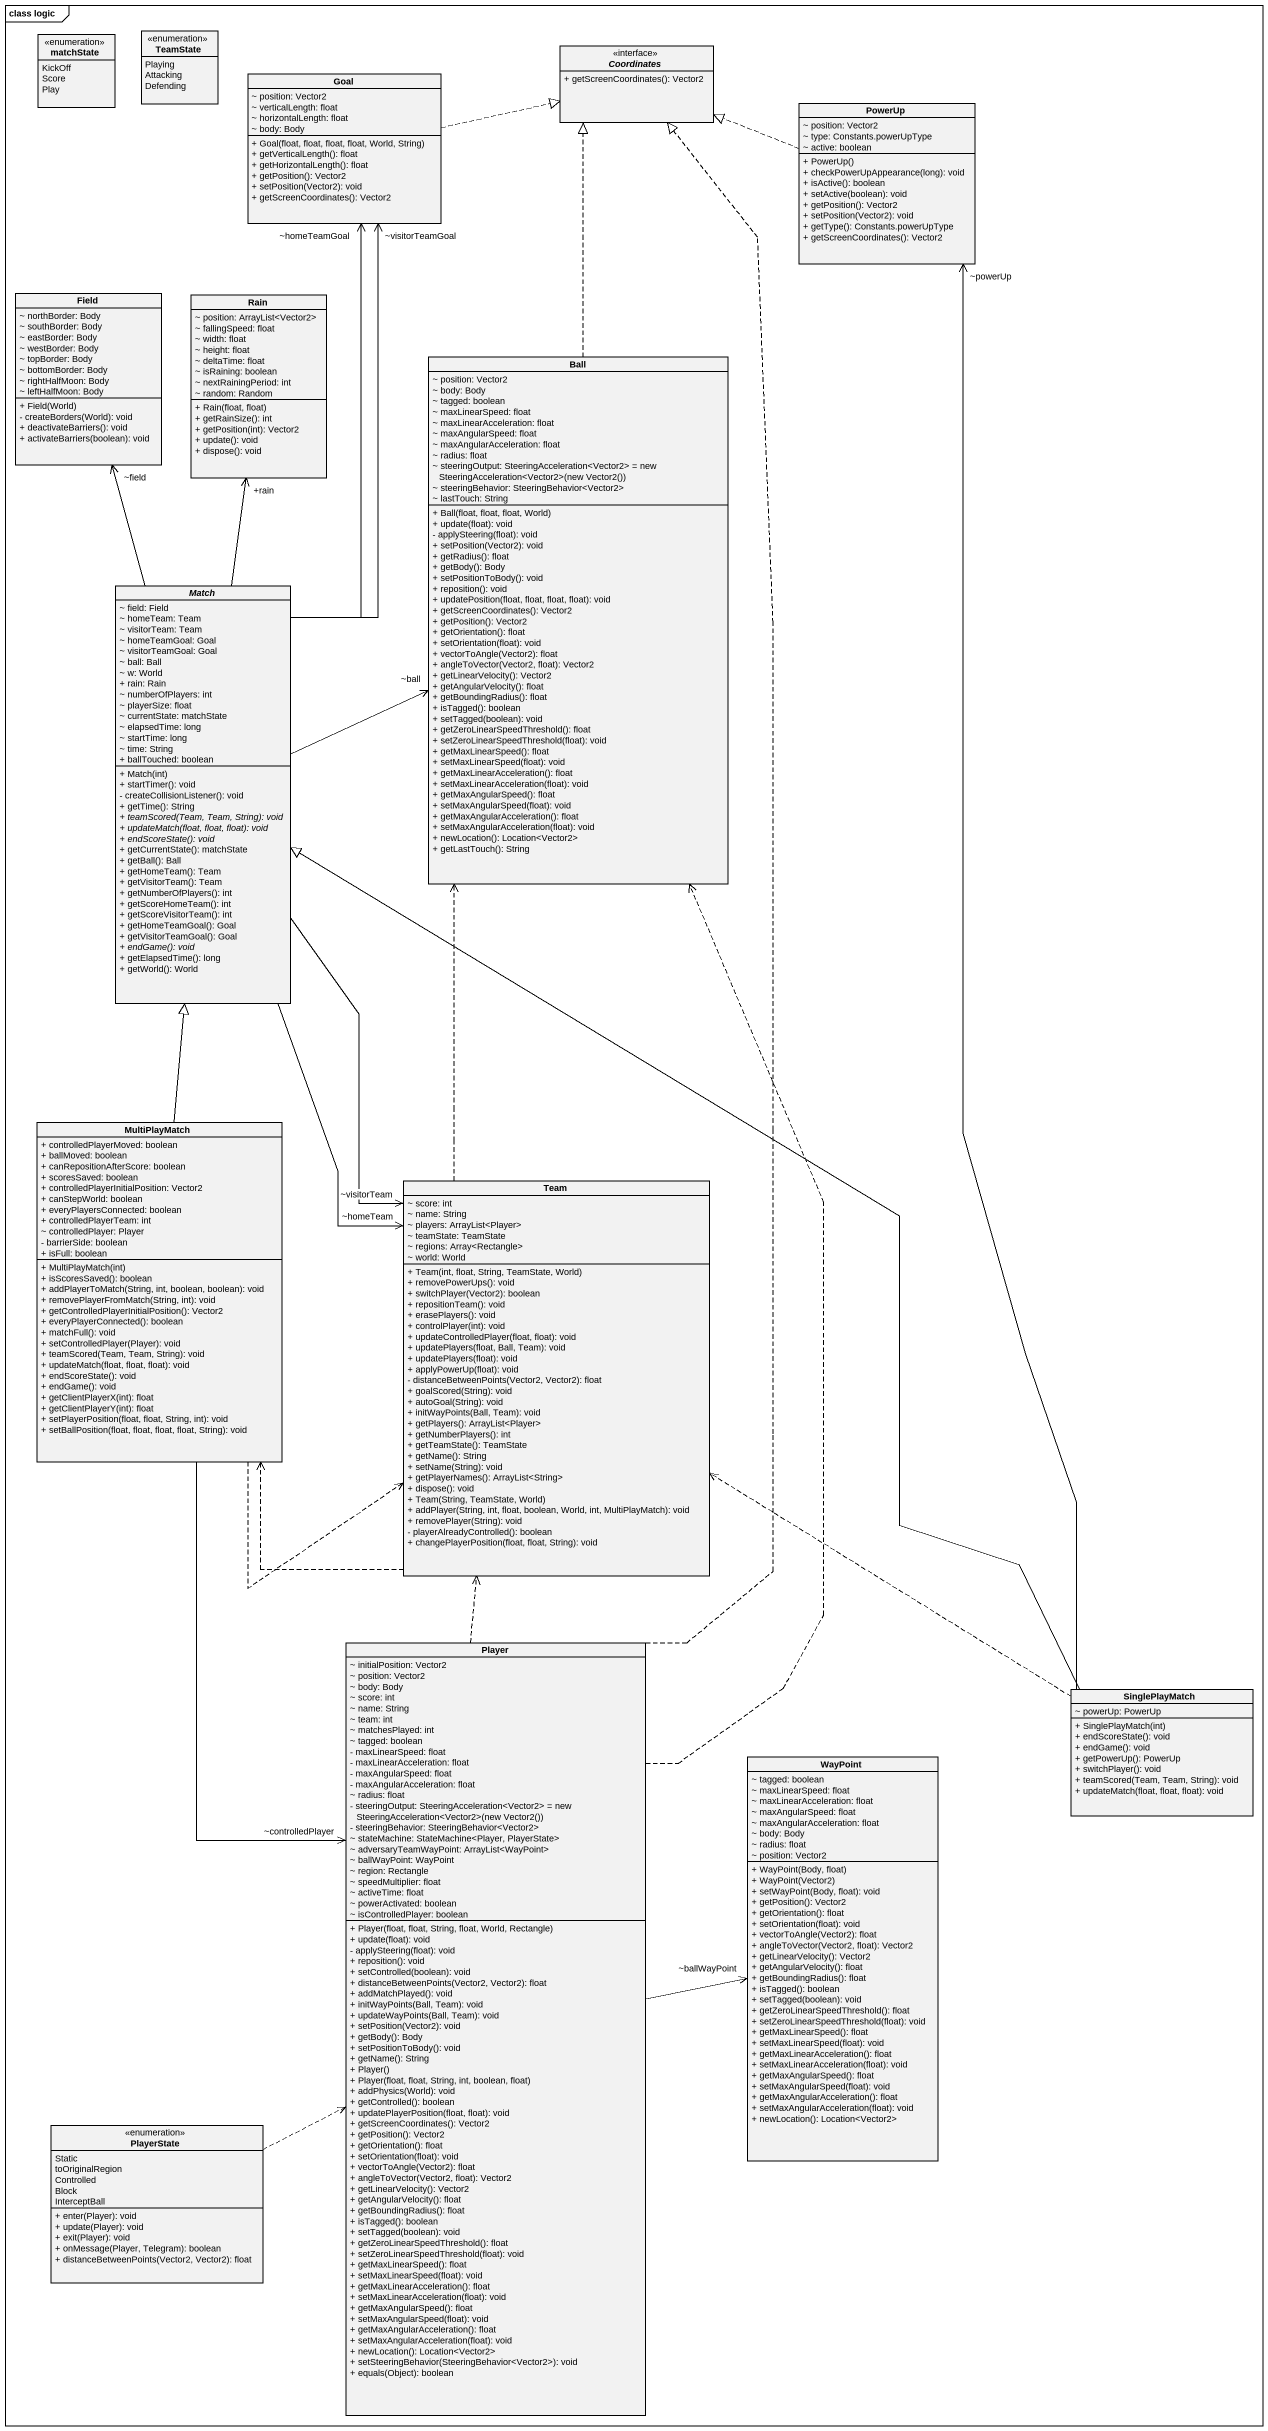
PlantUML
@startuml
mainframe class logic
hide circle
hide empty members
skinparam classAttributeIconSize 0
enum matchState {
  KickOff
  Score
  Play
}
enum TeamState {
  Playing
  Attacking
  Defending
}
interface Coordinates <<interface>> {
  + getScreenCoordinates(): Vector2
}
class Goal {
  ~ position: Vector2
  ~ verticalLength: float
  ~ horizontalLength: float
  ~ body: Body
  + Goal(float, float, float, float, World, String)
  + getVerticalLength(): float
  + getHorizontalLength(): float
  + getPosition(): Vector2
  + setPosition(Vector2): void
  + getScreenCoordinates(): Vector2
}
class PowerUp {
  ~ position: Vector2
  ~ type: Constants.powerUpType
  ~ active: boolean
  + PowerUp()
  + checkPowerUpAppearance(long): void
  + isActive(): boolean
  + setActive(boolean): void
  + getPosition(): Vector2
  + setPosition(Vector2): void
  + getType(): Constants.powerUpType
  + getScreenCoordinates(): Vector2
}
class Field {
  ~ northBorder: Body
  ~ southBorder: Body
  ~ eastBorder: Body
  ~ westBorder: Body
  ~ topBorder: Body
  ~ bottomBorder: Body
  ~ rightHalfMoon: Body
  ~ leftHalfMoon: Body
  + Field(World)
  - createBorders(World): void
  + deactivateBarriers(): void
  + activateBarriers(boolean): void
}
class Rain {
  ~ position: ArrayList<Vector2>
  ~ fallingSpeed: float
  ~ width: float
  ~ height: float
  ~ deltaTime: float
  ~ isRaining: boolean
  ~ nextRainingPeriod: int
  ~ random: Random
  + Rain(float, float)
  + getRainSize(): int
  + getPosition(int): Vector2
  + update(): void
  + dispose(): void
}
class Ball {
  ~ position: Vector2
  ~ body: Body
  ~ tagged: boolean
  ~ maxLinearSpeed: float
  ~ maxLinearAcceleration: float
  ~ maxAngularSpeed: float
  ~ maxAngularAcceleration: float
  ~ radius: float
  {field} ~ steeringOutput: SteeringAcceleration<Vector2> = new SteeringAcceleration<Vector2>(new Vector2())
  ~ steeringBehavior: SteeringBehavior<Vector2>
  ~ lastTouch: String
  + Ball(float, float, float, World)
  + update(float): void
  - applySteering(float): void
  + setPosition(Vector2): void
  + getRadius(): float
  + getBody(): Body
  + setPositionToBody(): void
  + reposition(): void
  + updatePosition(float, float, float, float): void
  + getScreenCoordinates(): Vector2
  + getPosition(): Vector2
  + getOrientation(): float
  + setOrientation(float): void
  + vectorToAngle(Vector2): float
  + angleToVector(Vector2, float): Vector2
  + getLinearVelocity(): Vector2
  + getAngularVelocity(): float
  + getBoundingRadius(): float
  + isTagged(): boolean
  + setTagged(boolean): void
  + getZeroLinearSpeedThreshold(): float
  + setZeroLinearSpeedThreshold(float): void
  + getMaxLinearSpeed(): float
  + setMaxLinearSpeed(float): void
  + getMaxLinearAcceleration(): float
  + setMaxLinearAcceleration(float): void
  + getMaxAngularSpeed(): float
  + setMaxAngularSpeed(float): void
  + getMaxAngularAcceleration(): float
  + setMaxAngularAcceleration(float): void
  + newLocation(): Location<Vector2>
  + getLastTouch(): String
}
abstract class Match {
  ~ field: Field
  ~ homeTeam: Team
  ~ visitorTeam: Team
  ~ homeTeamGoal: Goal
  ~ visitorTeamGoal: Goal
  ~ ball: Ball
  ~ w: World
  + rain: Rain
  ~ numberOfPlayers: int
  ~ playerSize: float
  ~ currentState: matchState
  ~ elapsedTime: long
  ~ startTime: long
  ~ time: String
  + ballTouched: boolean
  + Match(int)
  + startTimer(): void
  - createCollisionListener(): void
  + getTime(): String
  {abstract} + teamScored(Team, Team, String): void
  {abstract} + updateMatch(float, float, float): void
  {abstract} + endScoreState(): void
  + getCurrentState(): matchState
  + getBall(): Ball
  + getHomeTeam(): Team
  + getVisitorTeam(): Team
  + getNumberOfPlayers(): int
  + getScoreHomeTeam(): int
  + getScoreVisitorTeam(): int
  + getHomeTeamGoal(): Goal
  + getVisitorTeamGoal(): Goal
  {abstract} + endGame(): void
  + getElapsedTime(): long
  + getWorld(): World
}
class MultiPlayMatch {
  + controlledPlayerMoved: boolean
  + ballMoved: boolean
  + canRepositionAfterScore: boolean
  + scoresSaved: boolean
  + controlledPlayerInitialPosition: Vector2
  + canStepWorld: boolean
  + everyPlayersConnected: boolean
  + controlledPlayerTeam: int
  ~ controlledPlayer: Player
  - barrierSide: boolean
  + isFull: boolean
  + MultiPlayMatch(int)
  + isScoresSaved(): boolean
  + addPlayerToMatch(String, int, boolean, boolean): void
  + removePlayerFromMatch(String, int): void
  + getControlledPlayerInitialPosition(): Vector2
  + everyPlayerConnected(): boolean
  + matchFull(): void
  + setControlledPlayer(Player): void
  + teamScored(Team, Team, String): void
  + updateMatch(float, float, float): void
  + endScoreState(): void
  + endGame(): void
  + getClientPlayerX(int): float
  + getClientPlayerY(int): float
  + setPlayerPosition(float, float, String, int): void
  + setBallPosition(float, float, float, float, String): void
}
class Team {
  ~ score: int
  ~ name: String
  ~ players: ArrayList<Player>
  ~ teamState: TeamState
  ~ regions: Array<Rectangle>
  ~ world: World
  + Team(int, float, String, TeamState, World)
  + removePowerUps(): void
  + switchPlayer(Vector2): boolean
  + repositionTeam(): void
  + erasePlayers(): void
  + controlPlayer(int): void
  + updateControlledPlayer(float, float): void
  + updatePlayers(float, Ball, Team): void
  + updatePlayers(float): void
  + applyPowerUp(float): void
  - distanceBetweenPoints(Vector2, Vector2): float
  + goalScored(String): void
  + autoGoal(String): void
  + initWayPoints(Ball, Team): void
  + getPlayers(): ArrayList<Player>
  + getNumberPlayers(): int
  + getTeamState(): TeamState
  + getName(): String
  + setName(String): void
  + getPlayerNames(): ArrayList<String>
  + dispose(): void
  + Team(String, TeamState, World)
  + addPlayer(String, int, float, boolean, World, int, MultiPlayMatch): void
  + removePlayer(String): void
  - playerAlreadyControlled(): boolean
  + changePlayerPosition(float, float, String): void
}
class Player {
  ~ initialPosition: Vector2
  ~ position: Vector2
  ~ body: Body
  ~ score: int
  ~ name: String
  ~ team: int
  ~ matchesPlayed: int
  ~ tagged: boolean
  - maxLinearSpeed: float
  - maxLinearAcceleration: float
  - maxAngularSpeed: float
  - maxAngularAcceleration: float
  ~ radius: float
  {field} - steeringOutput: SteeringAcceleration<Vector2> = new SteeringAcceleration<Vector2>(new Vector2())
  - steeringBehavior: SteeringBehavior<Vector2>
  ~ stateMachine: StateMachine<Player, PlayerState>
  ~ adversaryTeamWayPoint: ArrayList<WayPoint>
  ~ ballWayPoint: WayPoint
  ~ region: Rectangle
  ~ speedMultiplier: float
  ~ activeTime: float
  ~ powerActivated: boolean
  ~ isControlledPlayer: boolean
  + Player(float, float, String, float, World, Rectangle)
  + update(float): void
  - applySteering(float): void
  + reposition(): void
  + setControlled(boolean): void
  + distanceBetweenPoints(Vector2, Vector2): float
  + addMatchPlayed(): void
  + initWayPoints(Ball, Team): void
  + updateWayPoints(Ball, Team): void
  + setPosition(Vector2): void
  + getBody(): Body
  + setPositionToBody(): void
  + getName(): String
  + Player()
  + Player(float, float, String, int, boolean, float)
  + addPhysics(World): void
  + getControlled(): boolean
  + updatePlayerPosition(float, float): void
  + getScreenCoordinates(): Vector2
  + getPosition(): Vector2
  + getOrientation(): float
  + setOrientation(float): void
  + vectorToAngle(Vector2): float
  + angleToVector(Vector2, float): Vector2
  + getLinearVelocity(): Vector2
  + getAngularVelocity(): float
  + getBoundingRadius(): float
  + isTagged(): boolean
  + setTagged(boolean): void
  + getZeroLinearSpeedThreshold(): float
  + setZeroLinearSpeedThreshold(float): void
  + getMaxLinearSpeed(): float
  + setMaxLinearSpeed(float): void
  + getMaxLinearAcceleration(): float
  + setMaxLinearAcceleration(float): void
  + getMaxAngularSpeed(): float
  + setMaxAngularSpeed(float): void
  + getMaxAngularAcceleration(): float
  + setMaxAngularAcceleration(float): void
  + newLocation(): Location<Vector2>
  + setSteeringBehavior(SteeringBehavior<Vector2>): void
  + equals(Object): boolean
}
class SinglePlayMatch {
  ~ powerUp: PowerUp
  + SinglePlayMatch(int)
  + endScoreState(): void
  + endGame(): void
  + getPowerUp(): PowerUp
  + switchPlayer(): void
  + teamScored(Team, Team, String): void
  + updateMatch(float, float, float): void
}
class WayPoint {
  ~ tagged: boolean
  ~ maxLinearSpeed: float
  ~ maxLinearAcceleration: float
  ~ maxAngularSpeed: float
  ~ maxAngularAcceleration: float
  ~ body: Body
  ~ radius: float
  ~ position: Vector2
  + WayPoint(Body, float)
  + WayPoint(Vector2)
  + setWayPoint(Body, float): void
  + getPosition(): Vector2
  + getOrientation(): float
  + setOrientation(float): void
  + vectorToAngle(Vector2): float
  + angleToVector(Vector2, float): Vector2
  + getLinearVelocity(): Vector2
  + getAngularVelocity(): float
  + getBoundingRadius(): float
  + isTagged(): boolean
  + setTagged(boolean): void
  + getZeroLinearSpeedThreshold(): float
  + setZeroLinearSpeedThreshold(float): void
  + getMaxLinearSpeed(): float
  + setMaxLinearSpeed(float): void
  + getMaxLinearAcceleration(): float
  + setMaxLinearAcceleration(float): void
  + getMaxAngularSpeed(): float
  + setMaxAngularSpeed(float): void
  + getMaxAngularAcceleration(): float
  + setMaxAngularAcceleration(float): void
  + newLocation(): Location<Vector2>
}
enum PlayerState {
  Static
  toOriginalRegion
  Controlled
  Block
  InterceptBall
  + enter(Player): void
  + update(Player): void
  + exit(Player): void
  + onMessage(Player, Telegram): boolean
  + distanceBetweenPoints(Vector2, Vector2): float
}
Goal .right.|> Coordinates
PowerUp .left.|> Coordinates
Ball .up.|> Coordinates
Match -up-> "~homeTeamGoal" Goal
Match -up-> "~visitorTeamGoal" Goal
Match -up-> "~field" Field
Match -up-> "+rain" Rain
Match -right-> "~ball" Ball
Match --> "~homeTeam" Team
Match --> "~visitorTeam" Team
MultiPlayMatch -up-|> Match
MultiPlayMatch .right.> Team
MultiPlayMatch --> "~controlledPlayer" Player
Team .up.> Ball
Team .left.> MultiPlayMatch
Player .up.|> Coordinates
Player .up.> Ball
Player .up.> Team
Player -right-> "~ballWayPoint" WayPoint
SinglePlayMatch -up-> "~powerUp" PowerUp
SinglePlayMatch -up-|> Match
SinglePlayMatch .up.> Team
PlayerState .right.> Player
@enduml
